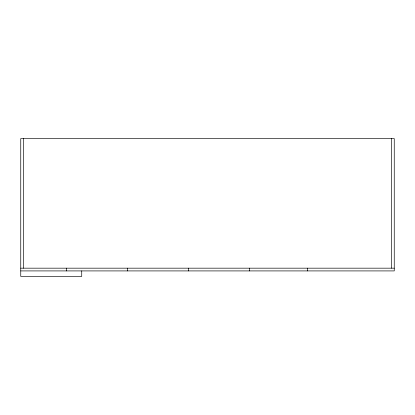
<?xml version="1.0" encoding="UTF-8"?>
<svg xmlns="http://www.w3.org/2000/svg" width="415" height="415" viewBox="0 0 415 415"><rect width="100%" height="100%" fill="white"/><g stroke="black" fill="none" stroke-linecap="round" stroke-linejoin="round"><path stroke-width="0.62" d="M20.75 268.173L394.25 268.173M20.75 270.917L394.25 270.917L394.25 138.594L20.75 138.594L20.75 276.406L81.729 276.406L81.729 270.917M391.506 138.594L391.506 268.173M307.354 268.173L307.354 270.917M249.425 268.173L249.425 270.917M188.446 268.173L188.446 270.917M127.462 268.173L127.462 270.917M66.483 268.173L66.483 270.917M23.494 138.594L23.494 268.173"/></g></svg>
